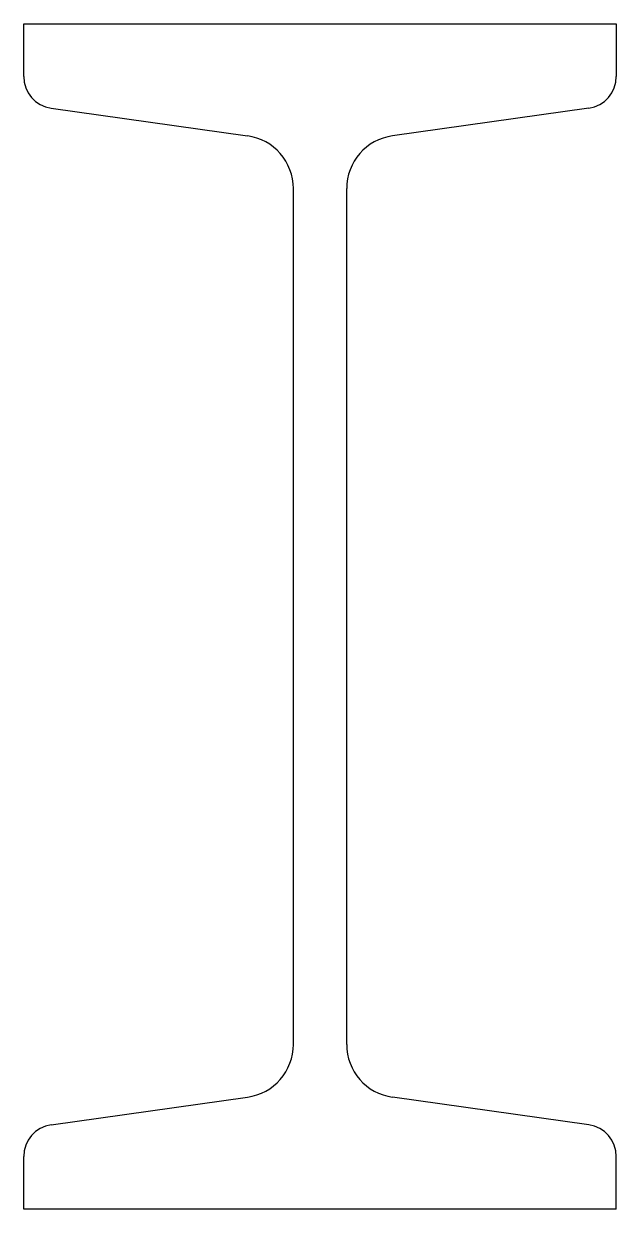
# Model space of a CAD drawing. Extents: x -25 to 25, y 0 to 100.
import ezdxf

# ---------------------------------------------------------------- set-up
doc = ezdxf.new("R2010")
doc.units = 0

msp = doc.modelspace()

# ---------------------------------------------------------------- linework, layer by layer
for p, q in [((-25, 95.55), (-25, 100)), ((-25, 100), (25, 100)), ((25, 100), (25, 95.55)), ((-22.68, 92.87), (-6.12, 90.55)), ((22.68, 92.87), (6.12, 90.55)), ((-2.25, 13.91), (-2.25, 86.09)), ((2.25, 13.91), (2.25, 86.09)), ((-22.68, 7.13), (-6.12, 9.45)), ((22.68, 7.13), (6.12, 9.45)), ((-25, 0), (-25, 4.45)), ((25, 0), (25, 4.45)), ((25, 0), (-25, 0))]:
    msp.add_line(p, q)
for centre, radius, start, end in [((-22.3, 95.55), 2.7, 180, 262), ((22.3, 95.55), 2.7, 278, 0), ((-6.75, 86.09), 4.5, 0, 82), ((6.75, 86.09), 4.5, 98, 180), ((-6.75, 13.91), 4.5, 278, 0), ((6.75, 13.91), 4.5, 180, 262), ((-22.3, 4.45), 2.7, 98, 180), ((22.3, 4.45), 2.7, 0, 82)]:
    msp.add_arc(centre, radius, start, end)

doc.saveas('drawing.dxf')
